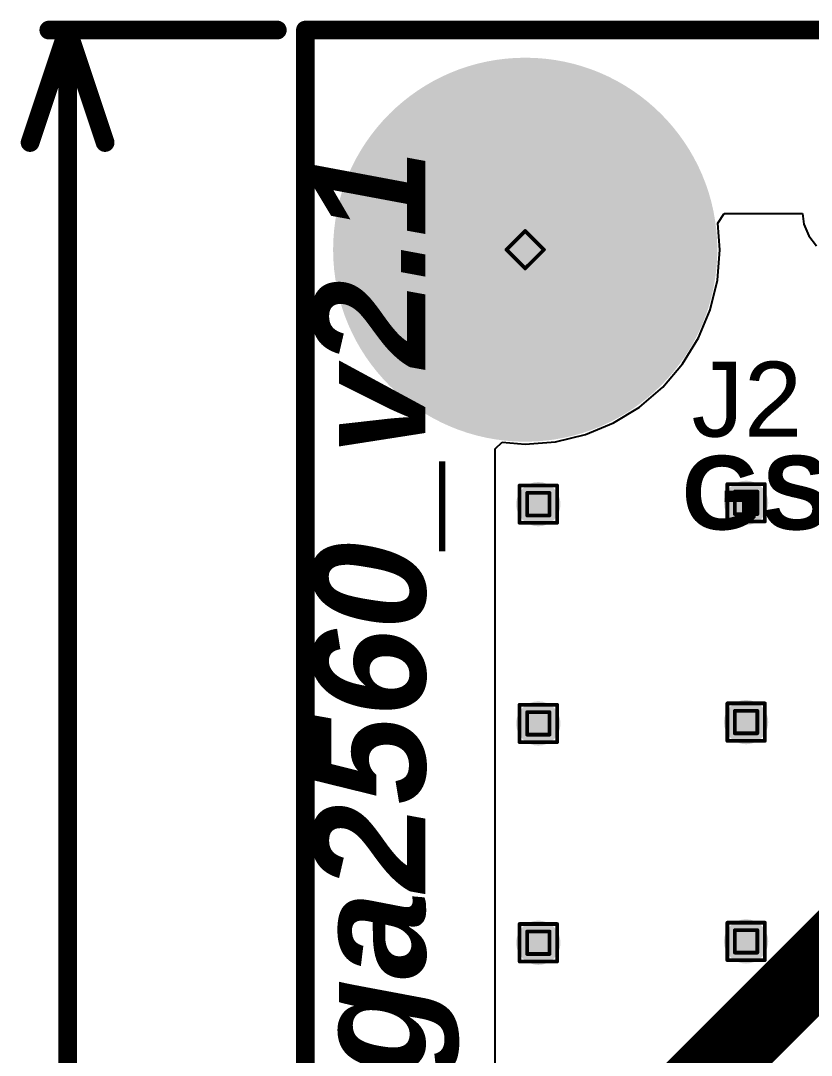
# Model space of a CAD drawing. Header units: inches. Extents: x -0.3 to 9.9, y -0.4 to 5.
# Drawn here: x -0.269 to 0.153, y 2.221 to 2.773 of the extents above; entities that cross this region are included whole.
import ezdxf

# ---------------------------------------------------------------- set-up
doc = ezdxf.new("R2010")
doc.units = ezdxf.units.IN
doc.header["$MEASUREMENT"] = 0
for name, color, linetype in [('Board Outline', 216, 'Continuous'), ('Bottom Layer', 5, 'Continuous'), ('Bottom Solder', 6, 'Continuous'), ('Dimension', 6, 'Continuous'), ('Drill Drawing', 1, 'Continuous'), ('Multi-Layer', 9, 'Continuous'), ('Pad Holes', 156, 'Continuous'), ('Top Layer', 1, 'Continuous'), ('Top Overlay', 2, 'Continuous'), ('Top Solder', 216, 'Continuous'), ('Via Holes', 16, 'Continuous')]:
    doc.layers.add(name, color=color, linetype=linetype)
doc.styles.add('Arial', font='', dxfattribs={"height": 0.2})
doc.styles.add('Arial_Bold', font='', dxfattribs={"height": 0.2})
doc.styles.add('Arial_Bold_Italic', font='', dxfattribs={"height": 0.2})
doc.styles.get('Arial').set_extended_font_data('Arial')
doc.styles.get('Arial_Bold').set_extended_font_data('Arial', bold=True)
doc.styles.get('Arial_Bold_Italic').set_extended_font_data('Arial', italic=True, bold=True)

msp = doc.modelspace()

# ---------------------------------------------------------------- hatches: boundary and pattern name
at = {"layer": 'Bottom Layer'}
h = msp.add_hatch(color=5, dxfattribs=at)
edge = h.paths.add_edge_path()
edge.add_arc((0, 2.65077), 0.09843, 0, 360)
h = msp.add_hatch(color=5, dxfattribs=at)
edge = h.paths.add_edge_path()
edge.add_arc((0.007, 2.515), 0.01181, 0, 360)
h = msp.add_hatch(color=5, dxfattribs=at)
edge = h.paths.add_edge_path()
edge.add_arc((0.11777, 2.51572), 0.01181, 0, 360)
h = msp.add_hatch(color=5, dxfattribs=at)
edge = h.paths.add_edge_path()
edge.add_arc((0.007, 2.398), 0.01181, 0, 360)
h = msp.add_hatch(color=5, dxfattribs=at)
edge = h.paths.add_edge_path()
edge.add_arc((0.11777, 2.39872), 0.01181, 0, 360)
h = msp.add_hatch(color=5, dxfattribs=at)
edge = h.paths.add_edge_path()
edge.add_arc((0.007, 2.281), 0.01181, 0, 360)
h = msp.add_hatch(color=5, dxfattribs=at)
edge = h.paths.add_edge_path()
edge.add_arc((0.11777, 2.28172), 0.01181, 0, 360)
at = {"layer": 'Bottom Solder'}
h = msp.add_hatch(color=6, dxfattribs=at)
edge = h.paths.add_edge_path()
edge.add_arc((0, 2.65077), 0.10243, 0, 360)
h = msp.add_hatch(color=6, dxfattribs=at)
edge = h.paths.add_edge_path()
edge.add_arc((0.007, 2.515), 0.00591, 0, 360)
h = msp.add_hatch(color=6, dxfattribs=at)
edge = h.paths.add_edge_path()
edge.add_arc((0.11777, 2.51572), 0.00591, 0, 360)
h = msp.add_hatch(color=6, dxfattribs=at)
edge = h.paths.add_edge_path()
edge.add_arc((0.007, 2.398), 0.00591, 0, 360)
h = msp.add_hatch(color=6, dxfattribs=at)
edge = h.paths.add_edge_path()
edge.add_arc((0.11777, 2.39872), 0.00591, 0, 360)
h = msp.add_hatch(color=6, dxfattribs=at)
edge = h.paths.add_edge_path()
edge.add_arc((0.007, 2.281), 0.00591, 0, 360)
h = msp.add_hatch(color=6, dxfattribs=at)
edge = h.paths.add_edge_path()
edge.add_arc((0.11777, 2.28172), 0.00591, 0, 360)
at = {"layer": 'Multi-Layer'}
h = msp.add_hatch(color=9, dxfattribs=at)
edge = h.paths.add_edge_path()
edge.add_arc((0, 2.65077), 0.09843, 0, 360)
at = {"layer": 'Pad Holes'}
h = msp.add_hatch(color=7, dxfattribs=at)
edge = h.paths.add_edge_path()
edge.add_arc((0, 2.65077), 0.06102, 0, 360)
at = {"layer": 'Top Layer'}
h = msp.add_hatch(color=1, dxfattribs=at)
edge = h.paths.add_edge_path()
edge.add_arc((0, 2.65077), 0.09843, 0, 360)
h = msp.add_hatch(color=1, dxfattribs=at)
edge = h.paths.add_edge_path()
edge.add_arc((0.007, 2.515), 0.01181, 0, 360)
h = msp.add_hatch(color=1, dxfattribs=at)
edge = h.paths.add_edge_path()
edge.add_arc((0.11777, 2.51572), 0.01181, 0, 360)
h = msp.add_hatch(color=1, dxfattribs=at)
edge = h.paths.add_edge_path()
edge.add_arc((0.007, 2.398), 0.01181, 0, 360)
h = msp.add_hatch(color=1, dxfattribs=at)
edge = h.paths.add_edge_path()
edge.add_arc((0.11777, 2.39872), 0.01181, 0, 360)
h = msp.add_hatch(color=1, dxfattribs=at)
edge = h.paths.add_edge_path()
edge.add_arc((0.007, 2.281), 0.01181, 0, 360)
h = msp.add_hatch(color=1, dxfattribs=at)
edge = h.paths.add_edge_path()
edge.add_arc((0.11777, 2.28172), 0.01181, 0, 360)
at = {"layer": 'Top Solder'}
h = msp.add_hatch(color=216, dxfattribs=at)
edge = h.paths.add_edge_path()
edge.add_arc((0, 2.65077), 0.10243, 0, 360)
h = msp.add_hatch(color=216, dxfattribs=at)
edge = h.paths.add_edge_path()
edge.add_arc((0.007, 2.515), 0.00591, 0, 360)
h = msp.add_hatch(color=216, dxfattribs=at)
edge = h.paths.add_edge_path()
edge.add_arc((0.11777, 2.51572), 0.00591, 0, 360)
h = msp.add_hatch(color=216, dxfattribs=at)
edge = h.paths.add_edge_path()
edge.add_arc((0.007, 2.398), 0.00591, 0, 360)
h = msp.add_hatch(color=216, dxfattribs=at)
edge = h.paths.add_edge_path()
edge.add_arc((0.11777, 2.39872), 0.00591, 0, 360)
h = msp.add_hatch(color=216, dxfattribs=at)
edge = h.paths.add_edge_path()
edge.add_arc((0.007, 2.281), 0.00591, 0, 360)
h = msp.add_hatch(color=216, dxfattribs=at)
edge = h.paths.add_edge_path()
edge.add_arc((0.11777, 2.28172), 0.00591, 0, 360)
at = {"layer": 'Via Holes'}
h = msp.add_hatch(color=7, dxfattribs=at)
edge = h.paths.add_edge_path()
edge.add_arc((0.007, 2.515), 0.00591, 0, 360)
h = msp.add_hatch(color=7, dxfattribs=at)
edge = h.paths.add_edge_path()
edge.add_arc((0.11777, 2.51572), 0.00591, 0, 360)
h = msp.add_hatch(color=7, dxfattribs=at)
edge = h.paths.add_edge_path()
edge.add_arc((0.007, 2.398), 0.00591, 0, 360)
h = msp.add_hatch(color=7, dxfattribs=at)
edge = h.paths.add_edge_path()
edge.add_arc((0.11777, 2.39872), 0.00591, 0, 360)
h = msp.add_hatch(color=7, dxfattribs=at)
edge = h.paths.add_edge_path()
edge.add_arc((0.007, 2.281), 0.00591, 0, 360)
h = msp.add_hatch(color=7, dxfattribs=at)
edge = h.paths.add_edge_path()
edge.add_arc((0.11777, 2.28172), 0.00591, 0, 360)

# ---------------------------------------------------------------- linework, layer by layer
at = {"layer": 'Board Outline', "const_width": 0.01}
for points in [[(-0.11718, -0.122), (-0.11718, 2.76795)], [(-0.11718, 2.76795), (4.62523, 2.76795)]]:
    msp.add_lwpolyline(points, dxfattribs=at)
at = {"layer": 'Board Outline', "const_width": 0.005}
msp.add_lwpolyline([(-0.11968, 2.76795, 1), (-0.11468, 2.76795, 1)], format="xyb", close=True, dxfattribs=at)
msp.add_lwpolyline([(-0.11968, 2.76795, 1), (-0.11468, 2.76795, 1)], format="xyb", close=True, dxfattribs=at)
at = {"layer": 'Bottom Layer'}
for p, q in [((0.10263, 2.665), (0.10612, 2.67)), ((0.10612, 2.67), (0.14784, 2.67)), ((0.14784, 2.67), (0.14857, 2.66446)), ((0.10375, 2.65077), (0.10263, 2.665)), ((0.14857, 2.66446), (0.15117, 2.6582)), ((0.15117, 2.6582), (0.15529, 2.65282)), ((0.10247, 2.63454), (0.10375, 2.65077)), ((0.09867, 2.61871), (0.10247, 2.63454)), ((0.09244, 2.60367), (0.09867, 2.61871)), ((0.08393, 2.58979), (0.09244, 2.60367)), ((0.07336, 2.57741), (0.08393, 2.58979)), ((0.06098, 2.56684), (0.07336, 2.57741)), ((0.0471, 2.55833), (0.06098, 2.56684)), ((0.03206, 2.5521), (0.0471, 2.55833)), ((0.01623, 2.5483), (0.03206, 2.5521)), ((-0.016, 2.5446), (-0.01233, 2.548)), ((-0.01233, 2.548), (0, 2.54703)), ((0, 2.54703), (0.01623, 2.5483)), ((-0.016, 1.641), (-0.016, 2.5446))]:
    msp.add_line(p, q, dxfattribs=at)
at = {"layer": 'Dimension', "const_width": 0.01}
for points in [[(-0.264, 2.70795), (-0.244, 2.76795)], [(-0.254, 2.76795), (-0.13218, 2.76795)], [(-0.244, 2.76795), (-0.224, 2.70795)], [(-0.244, 1.5629), (-0.244, 2.76795)]]:
    msp.add_lwpolyline(points, dxfattribs=at)
at = {"layer": 'Dimension', "const_width": 0.005}
for points in [[(-0.2565, 2.76795, 1), (-0.2515, 2.76795, 1)], [(-0.2465, 2.76795, 1), (-0.2415, 2.76795, 1)], [(-0.2465, 2.76795, 1), (-0.2415, 2.76795, 1)], [(-0.2465, 2.76795, 1), (-0.2415, 2.76795, 1)], [(-0.13468, 2.76795, 1), (-0.12968, 2.76795, 1)], [(-0.2665, 2.70795, 1), (-0.2615, 2.70795, 1)], [(-0.2265, 2.70795, 1), (-0.2215, 2.70795, 1)]]:
    msp.add_lwpolyline(points, format="xyb", close=True, dxfattribs=at)
at = {"layer": 'Drill Drawing', "const_width": 0.002}
for points in [[(-0.01, 2.65077), (0, 2.66077)], [(0, 2.66077), (0.01, 2.65077)], [(-0.01, 2.65077), (0, 2.64077)], [(0, 2.64077), (0.01, 2.65077)], [(-0.003, 2.525), (0.017, 2.525)], [(-0.003, 2.505), (-0.003, 2.525)], [(0.017, 2.505), (0.017, 2.525)], [(0.10777, 2.52572), (0.12777, 2.52572)], [(0.10777, 2.50572), (0.10777, 2.52572)], [(0.11177, 2.52172), (0.12377, 2.52172)], [(0.11177, 2.50972), (0.11177, 2.52172)], [(0.12377, 2.50972), (0.12377, 2.52172)], [(0.12777, 2.50572), (0.12777, 2.52572)], [(0.001, 2.521), (0.013, 2.521)], [(0.001, 2.509), (0.001, 2.521)], [(0.013, 2.509), (0.013, 2.521)], [(0.001, 2.509), (0.013, 2.509)], [(0.10777, 2.50572), (0.12777, 2.50572)], [(0.11177, 2.50972), (0.12377, 2.50972)], [(-0.003, 2.505), (0.017, 2.505)], [(-0.003, 2.408), (0.017, 2.408)], [(-0.003, 2.388), (-0.003, 2.408)], [(0.017, 2.388), (0.017, 2.408)], [(0.10777, 2.40872), (0.12777, 2.40872)], [(0.10777, 2.38872), (0.10777, 2.40872)], [(0.12777, 2.38872), (0.12777, 2.40872)], [(0.001, 2.404), (0.013, 2.404)], [(0.001, 2.392), (0.001, 2.404)], [(0.013, 2.392), (0.013, 2.404)], [(0.11177, 2.40472), (0.12377, 2.40472)], [(0.11177, 2.39272), (0.11177, 2.40472)], [(0.12377, 2.39272), (0.12377, 2.40472)], [(0.001, 2.392), (0.013, 2.392)], [(0.11177, 2.39272), (0.12377, 2.39272)], [(-0.003, 2.388), (0.017, 2.388)], [(0.10777, 2.38872), (0.12777, 2.38872)], [(-0.003, 2.291), (0.017, 2.291)], [(-0.003, 2.271), (-0.003, 2.291)], [(0.017, 2.271), (0.017, 2.291)], [(0.10777, 2.29172), (0.12777, 2.29172)], [(0.10777, 2.27172), (0.10777, 2.29172)], [(0.12777, 2.27172), (0.12777, 2.29172)], [(0.001, 2.287), (0.013, 2.287)], [(0.001, 2.275), (0.001, 2.287)], [(0.013, 2.275), (0.013, 2.287)], [(0.11177, 2.28772), (0.12377, 2.28772)], [(0.11177, 2.27572), (0.11177, 2.28772)], [(0.12377, 2.27572), (0.12377, 2.28772)], [(0.001, 2.275), (0.013, 2.275)], [(0.11177, 2.27572), (0.12377, 2.27572)], [(-0.003, 2.271), (0.017, 2.271)], [(0.10777, 2.27172), (0.12777, 2.27172)]]:
    msp.add_lwpolyline(points, dxfattribs=at)
at = {"layer": 'Drill Drawing', "const_width": 0.001}
for points in [[(-0.0005, 2.66077, 1), (0.0005, 2.66077, 1)], [(-0.0005, 2.66077, 1), (0.0005, 2.66077, 1)], [(-0.0105, 2.65077, 1), (-0.0095, 2.65077, 1)], [(-0.0105, 2.65077, 1), (-0.0095, 2.65077, 1)], [(0.0095, 2.65077, 1), (0.0105, 2.65077, 1)], [(0.0095, 2.65077, 1), (0.0105, 2.65077, 1)], [(-0.0005, 2.64077, 1), (0.0005, 2.64077, 1)], [(-0.0005, 2.64077, 1), (0.0005, 2.64077, 1)], [(-0.0035, 2.525, 1), (-0.0025, 2.525, 1)], [(-0.0035, 2.525, 1), (-0.0025, 2.525, 1)], [(0.0165, 2.525, 1), (0.0175, 2.525, 1)], [(0.0165, 2.525, 1), (0.0175, 2.525, 1)], [(0.10727, 2.52572, 1), (0.10827, 2.52572, 1)], [(0.10727, 2.52572, 1), (0.10827, 2.52572, 1)], [(0.11127, 2.52172, 1), (0.11227, 2.52172, 1)], [(0.11127, 2.52172, 1), (0.11227, 2.52172, 1)], [(0.12327, 2.52172, 1), (0.12427, 2.52172, 1)], [(0.12327, 2.52172, 1), (0.12427, 2.52172, 1)], [(0.12727, 2.52572, 1), (0.12827, 2.52572, 1)], [(0.12727, 2.52572, 1), (0.12827, 2.52572, 1)], [(0.0005, 2.521, 1), (0.0015, 2.521, 1)], [(0.0005, 2.521, 1), (0.0015, 2.521, 1)], [(0.0125, 2.521, 1), (0.0135, 2.521, 1)], [(0.0125, 2.521, 1), (0.0135, 2.521, 1)], [(0.0005, 2.509, 1), (0.0015, 2.509, 1)], [(0.0005, 2.509, 1), (0.0015, 2.509, 1)], [(0.0125, 2.509, 1), (0.0135, 2.509, 1)], [(0.0125, 2.509, 1), (0.0135, 2.509, 1)], [(0.10727, 2.50572, 1), (0.10827, 2.50572, 1)], [(0.10727, 2.50572, 1), (0.10827, 2.50572, 1)], [(0.11127, 2.50972, 1), (0.11227, 2.50972, 1)], [(0.11127, 2.50972, 1), (0.11227, 2.50972, 1)], [(0.12327, 2.50972, 1), (0.12427, 2.50972, 1)], [(0.12327, 2.50972, 1), (0.12427, 2.50972, 1)], [(0.12727, 2.50572, 1), (0.12827, 2.50572, 1)], [(0.12727, 2.50572, 1), (0.12827, 2.50572, 1)], [(-0.0035, 2.505, 1), (-0.0025, 2.505, 1)], [(-0.0035, 2.505, 1), (-0.0025, 2.505, 1)], [(0.0165, 2.505, 1), (0.0175, 2.505, 1)], [(0.0165, 2.505, 1), (0.0175, 2.505, 1)], [(-0.0035, 2.408, 1), (-0.0025, 2.408, 1)], [(-0.0035, 2.408, 1), (-0.0025, 2.408, 1)], [(0.0165, 2.408, 1), (0.0175, 2.408, 1)], [(0.0165, 2.408, 1), (0.0175, 2.408, 1)], [(0.10727, 2.40872, 1), (0.10827, 2.40872, 1)], [(0.10727, 2.40872, 1), (0.10827, 2.40872, 1)], [(0.12727, 2.40872, 1), (0.12827, 2.40872, 1)], [(0.12727, 2.40872, 1), (0.12827, 2.40872, 1)], [(0.0005, 2.404, 1), (0.0015, 2.404, 1)], [(0.0005, 2.404, 1), (0.0015, 2.404, 1)], [(0.0125, 2.404, 1), (0.0135, 2.404, 1)], [(0.0125, 2.404, 1), (0.0135, 2.404, 1)], [(0.11127, 2.40472, 1), (0.11227, 2.40472, 1)], [(0.11127, 2.40472, 1), (0.11227, 2.40472, 1)], [(0.12327, 2.40472, 1), (0.12427, 2.40472, 1)], [(0.12327, 2.40472, 1), (0.12427, 2.40472, 1)], [(0.0005, 2.392, 1), (0.0015, 2.392, 1)], [(0.0005, 2.392, 1), (0.0015, 2.392, 1)], [(0.0125, 2.392, 1), (0.0135, 2.392, 1)], [(0.0125, 2.392, 1), (0.0135, 2.392, 1)], [(0.11127, 2.39272, 1), (0.11227, 2.39272, 1)], [(0.11127, 2.39272, 1), (0.11227, 2.39272, 1)], [(0.12327, 2.39272, 1), (0.12427, 2.39272, 1)], [(0.12327, 2.39272, 1), (0.12427, 2.39272, 1)], [(-0.0035, 2.388, 1), (-0.0025, 2.388, 1)], [(-0.0035, 2.388, 1), (-0.0025, 2.388, 1)], [(0.0165, 2.388, 1), (0.0175, 2.388, 1)], [(0.0165, 2.388, 1), (0.0175, 2.388, 1)], [(0.10727, 2.38872, 1), (0.10827, 2.38872, 1)], [(0.10727, 2.38872, 1), (0.10827, 2.38872, 1)], [(0.12727, 2.38872, 1), (0.12827, 2.38872, 1)], [(0.12727, 2.38872, 1), (0.12827, 2.38872, 1)], [(-0.0035, 2.291, 1), (-0.0025, 2.291, 1)], [(-0.0035, 2.291, 1), (-0.0025, 2.291, 1)], [(0.0165, 2.291, 1), (0.0175, 2.291, 1)], [(0.0165, 2.291, 1), (0.0175, 2.291, 1)], [(0.10727, 2.29172, 1), (0.10827, 2.29172, 1)], [(0.10727, 2.29172, 1), (0.10827, 2.29172, 1)], [(0.12727, 2.29172, 1), (0.12827, 2.29172, 1)], [(0.12727, 2.29172, 1), (0.12827, 2.29172, 1)], [(0.0005, 2.287, 1), (0.0015, 2.287, 1)], [(0.0005, 2.287, 1), (0.0015, 2.287, 1)], [(0.0125, 2.287, 1), (0.0135, 2.287, 1)], [(0.0125, 2.287, 1), (0.0135, 2.287, 1)], [(0.11127, 2.28772, 1), (0.11227, 2.28772, 1)], [(0.11127, 2.28772, 1), (0.11227, 2.28772, 1)], [(0.12327, 2.28772, 1), (0.12427, 2.28772, 1)], [(0.12327, 2.28772, 1), (0.12427, 2.28772, 1)], [(0.0005, 2.275, 1), (0.0015, 2.275, 1)], [(0.0005, 2.275, 1), (0.0015, 2.275, 1)], [(0.0125, 2.275, 1), (0.0135, 2.275, 1)], [(0.0125, 2.275, 1), (0.0135, 2.275, 1)], [(0.11127, 2.27572, 1), (0.11227, 2.27572, 1)], [(0.11127, 2.27572, 1), (0.11227, 2.27572, 1)], [(0.12327, 2.27572, 1), (0.12427, 2.27572, 1)], [(0.12327, 2.27572, 1), (0.12427, 2.27572, 1)], [(-0.0035, 2.271, 1), (-0.0025, 2.271, 1)], [(-0.0035, 2.271, 1), (-0.0025, 2.271, 1)], [(0.0165, 2.271, 1), (0.0175, 2.271, 1)], [(0.0165, 2.271, 1), (0.0175, 2.271, 1)], [(0.10727, 2.27172, 1), (0.10827, 2.27172, 1)], [(0.10727, 2.27172, 1), (0.10827, 2.27172, 1)], [(0.12727, 2.27172, 1), (0.12827, 2.27172, 1)], [(0.12727, 2.27172, 1), (0.12827, 2.27172, 1)]]:
    msp.add_lwpolyline(points, format="xyb", close=True, dxfattribs=at)
at = {"layer": 'Top Layer'}
for p, q in [((0.10263, 2.665), (0.10612, 2.67)), ((0.10612, 2.67), (0.14784, 2.67)), ((0.14784, 2.67), (0.14857, 2.66446)), ((0.10375, 2.65077), (0.10263, 2.665)), ((0.14857, 2.66446), (0.15117, 2.6582)), ((0.15117, 2.6582), (0.15529, 2.65282)), ((0.10247, 2.63454), (0.10375, 2.65077)), ((0.09867, 2.61871), (0.10247, 2.63454)), ((0.09244, 2.60367), (0.09867, 2.61871)), ((0.08393, 2.58979), (0.09244, 2.60367)), ((0.07336, 2.57741), (0.08393, 2.58979)), ((0.06098, 2.56684), (0.07336, 2.57741)), ((0.0471, 2.55833), (0.06098, 2.56684)), ((0.03206, 2.5521), (0.0471, 2.55833)), ((0.01623, 2.5483), (0.03206, 2.5521)), ((-0.016, 2.5446), (-0.01233, 2.548)), ((-0.01233, 2.548), (0, 2.54703)), ((0, 2.54703), (0.01623, 2.5483)), ((-0.016, 1.9375), (-0.016, 2.5446))]:
    msp.add_line(p, q, dxfattribs=at)
at = {"layer": 'Top Layer', "const_width": 0.04}
msp.add_lwpolyline([(0.026, 2.13943), (0.21303, 2.32646)], dxfattribs=at)

# ---------------------------------------------------------------- texts
at = {"layer": 'Top Overlay', "style": 'Arial_Bold_Italic'}
msp.add_text('Mega2560_v2.1', height=0.06, rotation=90, dxfattribs=at).set_placement((-0.05322, 2.094))
at = {"layer": 'Top Overlay'}
for s, height, style, p in [('J2', 0.04, 'Arial', (0.08868, 2.55101)), ('GSM UPDATES', 0.0393701, 'Arial_Bold', (0.08344, 2.50146))]:
    msp.add_text(s, height=height, dxfattribs=dict(at, style=style)).set_placement(p)

doc.saveas('drawing.dxf')
